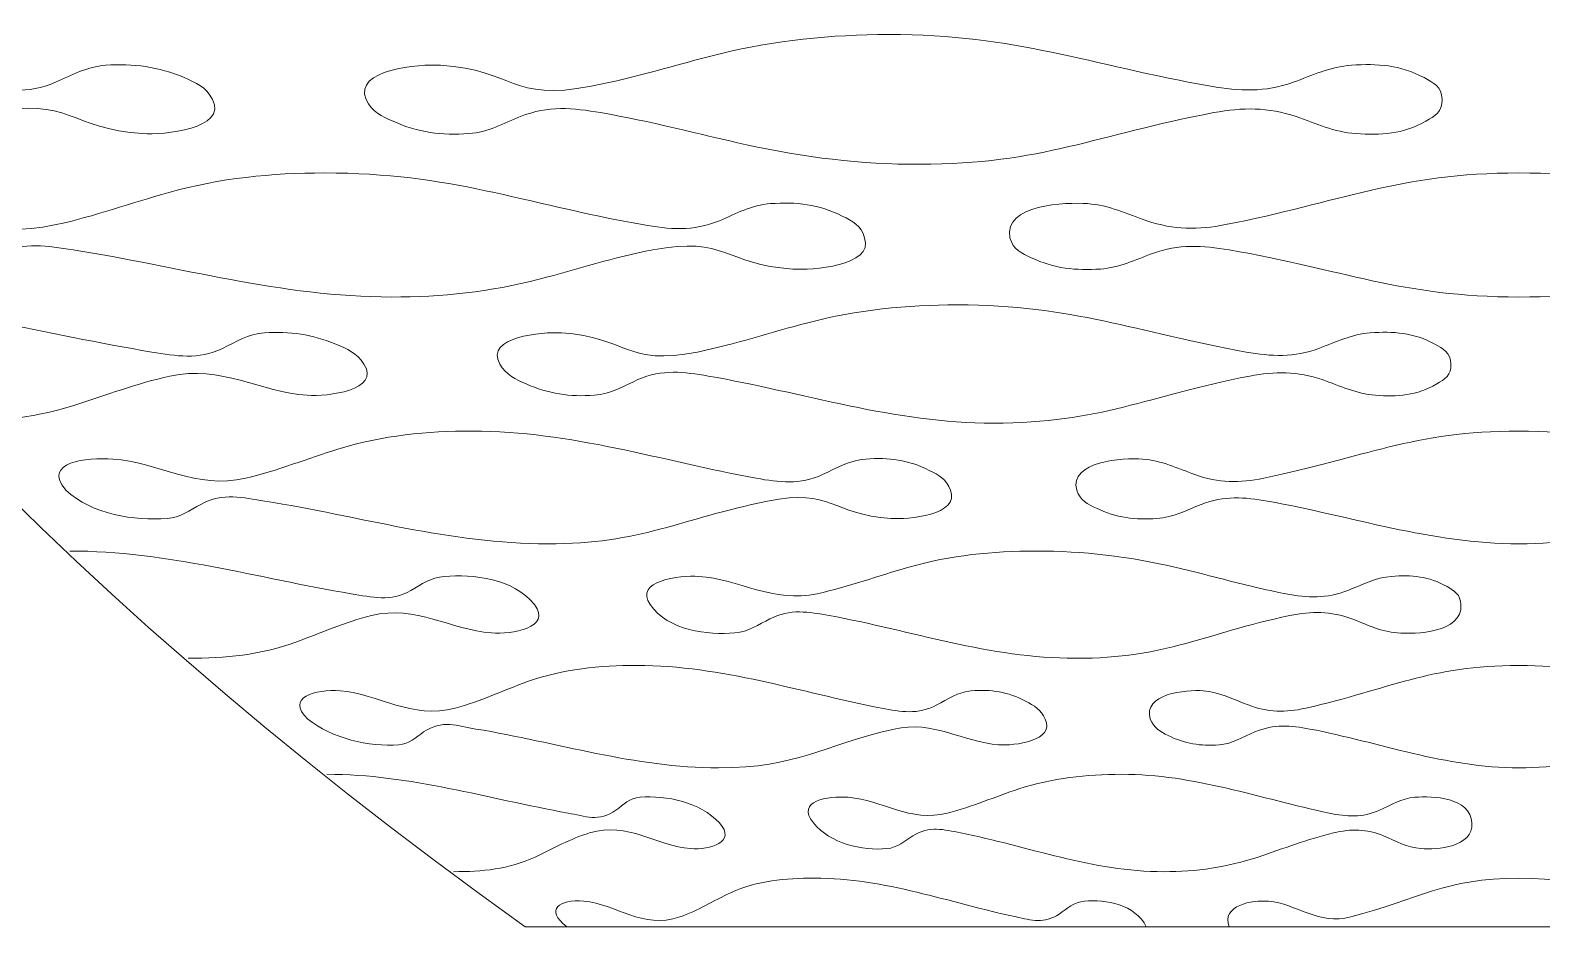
# Model space of a CAD drawing. Header units: centimetres. Extents: x -29.7 to 21.6, y -14.4 to 13.7.
# Drawn here: x -27.71 to -24.677, y -14.425 to -12.621 of the extents above; entities that cross this region are included whole.
import ezdxf

# ---------------------------------------------------------------- set-up
doc = ezdxf.new("R2010")
doc.units = ezdxf.units.CM
doc.header["$MEASUREMENT"] = 0
doc.layers.add('Layer 1', color=7, linetype='Continuous')

msp = doc.modelspace()

# ---------------------------------------------------------------- linework, layer by layer
at = {"layer": 'Layer 1', "color": 1, "lineweight": 9}
for points, knots in [([(-29.70796, -4.44965), (-29.70796, -7.29819), (-29.70796, -8.72246), (-29.45873, -10.14675), (-29.45873, -10.14675), (-29.20947, -11.57102), (-28.71099, -12.99531), (-26.71698, -14.41959)], [0, 0, 0, 0, 0.3333333, 0.3333333, 0.3333333, 0.3333333, 1, 1, 1, 1]), ([(-28.5174, -12.62956), (-28.27769, -12.62956), (-28.05285, -12.69552), (-27.82123, -12.73322), (-27.82123, -12.73322), (-27.76583, -12.74225), (-27.71551, -12.74926), (-27.66004, -12.72534), (-27.66004, -12.72534), (-27.62722, -12.71116), (-27.59688, -12.69371), (-27.55917, -12.69106), (-27.55917, -12.69106), (-27.50344, -12.68718), (-27.45336, -12.69375), (-27.40152, -12.71596), (-27.40152, -12.71596), (-27.37819, -12.72598), (-27.3574, -12.73438), (-27.34454, -12.7597)], [0, 0, 0, 0, 0.1666667, 0.1666667, 0.1666667, 0.1666667, 0.3333333, 0.3333333, 0.3333333, 0.3333333, 0.5, 0.5, 0.5, 0.5, 0.6666667, 0.6666667, 0.6666667, 0.6666667, 1, 1, 1, 1]), ([(-25.98782, -12.62956), (-26.10364, -12.62956), (-26.21577, -12.64086), (-26.32855, -12.66878), (-26.32855, -12.66878), (-26.41404, -12.68995), (-26.49805, -12.71649), (-26.58479, -12.73322), (-26.58479, -12.73322), (-26.74719, -12.76451), (-26.73694, -12.70093), (-26.88716, -12.69106), (-26.88716, -12.69106), (-26.92768, -12.68841), (-27.06321, -12.69935), (-27.03614, -12.7597)], [0, 0, 0, 0, 0.2, 0.2, 0.2, 0.2, 0.4, 0.4, 0.4, 0.4, 0.6, 0.6, 0.6, 0.6, 1, 1, 1, 1]), ([(-25.98782, -12.62956), (-25.73015, -12.62956), (-25.5888, -12.68953), (-25.34124, -12.73322), (-25.34124, -12.73322), (-25.28435, -12.74327), (-25.23252, -12.74543), (-25.17625, -12.72534), (-25.17625, -12.72534), (-25.13779, -12.71155), (-25.1015, -12.69394), (-25.05898, -12.69106), (-25.05898, -12.69106), (-25.00711, -12.68757), (-24.96109, -12.69018), (-24.91328, -12.71596), (-24.91328, -12.71596), (-24.89426, -12.72621), (-24.878, -12.73372), (-24.87722, -12.7597)], [0, 0, 0, 0, 0.1666667, 0.1666667, 0.1666667, 0.1666667, 0.3333333, 0.3333333, 0.3333333, 0.3333333, 0.5, 0.5, 0.5, 0.5, 0.6666667, 0.6666667, 0.6666667, 0.6666667, 1, 1, 1, 1]), ([(-27.34454, -12.7597), (-27.31437, -12.81907), (-27.44319, -12.83109), (-27.48468, -12.82833), (-27.48468, -12.82833), (-27.62938, -12.81868), (-27.63255, -12.7541), (-27.78958, -12.7862), (-27.78958, -12.7862), (-27.86836, -12.80228), (-27.94383, -12.8289), (-28.02081, -12.85065), (-28.02081, -12.85065), (-28.12322, -12.87953), (-28.22487, -12.88986), (-28.33065, -12.88986)], [0, 0, 0, 0, 0.2, 0.2, 0.2, 0.2, 0.4, 0.4, 0.4, 0.4, 0.6, 0.6, 0.6, 0.6, 1, 1, 1, 1]), ([(-27.03614, -12.7597), (-27.02475, -12.78507), (-27.00482, -12.79335), (-26.98234, -12.80344), (-26.98234, -12.80344), (-26.93243, -12.82584), (-26.88432, -12.83219), (-26.83034, -12.82833), (-26.83034, -12.82833), (-26.7919, -12.82558), (-26.76054, -12.8079), (-26.72667, -12.7941), (-26.72667, -12.7941), (-26.67148, -12.77158), (-26.62118, -12.77671), (-26.56577, -12.7862), (-26.56577, -12.7862), (-26.467, -12.80308), (-26.37045, -12.82895), (-26.27285, -12.85065), (-26.27285, -12.85065), (-26.15781, -12.8762), (-26.04352, -12.88986), (-25.92553, -12.88986)], [0, 0, 0, 0, 0.1428571, 0.1428571, 0.1428571, 0.1428571, 0.2857143, 0.2857143, 0.2857143, 0.2857143, 0.4285714, 0.4285714, 0.4285714, 0.4285714, 0.5714286, 0.5714286, 0.5714286, 0.5714286, 0.7142857, 0.7142857, 0.7142857, 0.7142857, 1, 1, 1, 1]), ([(-24.87722, -12.7597), (-24.87643, -12.78503), (-24.89178, -12.79298), (-24.91008, -12.80344), (-24.91008, -12.80344), (-24.95593, -12.82964), (-25.00007, -12.83177), (-25.05016, -12.82833), (-25.05016, -12.82833), (-25.09345, -12.82535), (-25.13073, -12.80758), (-25.17024, -12.7941), (-25.17024, -12.7941), (-25.22626, -12.77499), (-25.27804, -12.7756), (-25.33492, -12.7862), (-25.33492, -12.7862), (-25.56847, -12.82967), (-25.68089, -12.88986), (-25.92553, -12.88986)], [0, 0, 0, 0, 0.1666667, 0.1666667, 0.1666667, 0.1666667, 0.3333333, 0.3333333, 0.3333333, 0.3333333, 0.5, 0.5, 0.5, 0.5, 0.6666667, 0.6666667, 0.6666667, 0.6666667, 1, 1, 1, 1]), ([(-28.0789, -13.03737), (-28.11919, -12.97871), (-28.00196, -12.96559), (-27.95587, -12.96874), (-27.95587, -12.96874), (-27.81982, -12.978), (-27.80716, -13.04278), (-27.65867, -13.01089), (-27.65867, -13.01089), (-27.5817, -12.99433), (-27.50802, -12.96756), (-27.43258, -12.94641), (-27.43258, -12.94641), (-27.32916, -12.91745), (-27.22649, -12.90721), (-27.1198, -12.90721)], [0, 0, 0, 0, 0.2, 0.2, 0.2, 0.2, 0.4, 0.4, 0.4, 0.4, 0.6, 0.6, 0.6, 0.6, 1, 1, 1, 1]), ([(-26.03616, -13.03737), (-26.043, -13.01204), (-26.06044, -13.00383), (-26.08083, -12.99363), (-26.08083, -12.99363), (-26.12803, -12.96999), (-26.17339, -12.96499), (-26.2248, -12.96874), (-26.2248, -12.96874), (-26.26296, -12.97152), (-26.29399, -12.98902), (-26.32751, -13.00297), (-26.32751, -13.00297), (-26.38039, -13.025), (-26.42847, -13.02038), (-26.48172, -13.01089), (-26.48172, -13.01089), (-26.726, -12.96733), (-26.86533, -12.90721), (-27.1198, -12.90721)], [0, 0, 0, 0, 0.1666667, 0.1666667, 0.1666667, 0.1666667, 0.3333333, 0.3333333, 0.3333333, 0.3333333, 0.5, 0.5, 0.5, 0.5, 0.6666667, 0.6666667, 0.6666667, 0.6666667, 1, 1, 1, 1]), ([(-25.74435, -13.03737), (-25.75852, -12.96967), (-25.63147, -12.96573), (-25.58857, -12.96874), (-25.58857, -12.96874), (-25.54559, -12.97175), (-25.50861, -12.98939), (-25.4695, -13.00297), (-25.4695, -13.00297), (-25.41575, -13.02164), (-25.36621, -13.02154), (-25.31148, -13.01089), (-25.31148, -13.01089), (-25.08252, -12.96625), (-24.96319, -12.90721), (-24.723, -12.90721)], [0, 0, 0, 0, 0.2, 0.2, 0.2, 0.2, 0.4, 0.4, 0.4, 0.4, 0.6, 0.6, 0.6, 0.6, 1, 1, 1, 1]), ([(-23.70164, -13.03737), (-23.68747, -12.96967), (-23.81452, -12.96573), (-23.85746, -12.96874), (-23.85746, -12.96874), (-23.90044, -12.97175), (-23.93738, -12.98939), (-23.97652, -13.00297), (-23.97652, -13.00297), (-24.03024, -13.02164), (-24.07975, -13.02154), (-24.13451, -13.01089), (-24.13451, -13.01089), (-24.36344, -12.96625), (-24.48284, -12.90721), (-24.723, -12.90721)], [0, 0, 0, 0, 0.2, 0.2, 0.2, 0.2, 0.4, 0.4, 0.4, 0.4, 0.6, 0.6, 0.6, 0.6, 1, 1, 1, 1]), ([(-28.0789, -13.03737), (-28.06018, -13.05886), (-28.03714, -13.06795), (-28.01197, -13.07723), (-28.01197, -13.07723), (-27.9617, -13.09575), (-27.91309, -13.10374), (-27.85943, -13.09992), (-27.85943, -13.09992), (-27.82682, -13.09762), (-27.80156, -13.0816), (-27.77381, -13.06871), (-27.77381, -13.06871), (-27.72223, -13.04472), (-27.67578, -13.05356), (-27.62457, -13.06151), (-27.62457, -13.06151), (-27.41183, -13.09448), (-27.20565, -13.15601), (-26.98577, -13.15601)], [0, 0, 0, 0, 0.1666667, 0.1666667, 0.1666667, 0.1666667, 0.3333333, 0.3333333, 0.3333333, 0.3333333, 0.5, 0.5, 0.5, 0.5, 0.6666667, 0.6666667, 0.6666667, 0.6666667, 1, 1, 1, 1]), ([(-26.03616, -13.03737), (-26.01671, -13.0946), (-26.14334, -13.10232), (-26.18, -13.09992), (-26.18, -13.09992), (-26.31772, -13.09093), (-26.31268, -13.03314), (-26.46127, -13.06151), (-26.46127, -13.06151), (-26.53858, -13.07627), (-26.61312, -13.1004), (-26.6889, -13.12026), (-26.6889, -13.12026), (-26.78712, -13.14599), (-26.88467, -13.15601), (-26.98577, -13.15601)], [0, 0, 0, 0, 0.2, 0.2, 0.2, 0.2, 0.4, 0.4, 0.4, 0.4, 0.6, 0.6, 0.6, 0.6, 1, 1, 1, 1]), ([(-25.74435, -13.03737), (-25.73798, -13.06157), (-25.72075, -13.0681), (-25.70154, -13.07723), (-25.70154, -13.07723), (-25.65591, -13.09888), (-25.61193, -13.10327), (-25.56271, -13.09992), (-25.56271, -13.09992), (-25.52468, -13.09734), (-25.49251, -13.08116), (-25.45824, -13.06871), (-25.45824, -13.06871), (-25.40585, -13.04967), (-25.3575, -13.05245), (-25.30464, -13.06151), (-25.30464, -13.06151), (-25.07755, -13.10037), (-24.95933, -13.15601), (-24.723, -13.15601)], [0, 0, 0, 0, 0.1666667, 0.1666667, 0.1666667, 0.1666667, 0.3333333, 0.3333333, 0.3333333, 0.3333333, 0.5, 0.5, 0.5, 0.5, 0.6666667, 0.6666667, 0.6666667, 0.6666667, 1, 1, 1, 1]), ([(-23.70164, -13.03737), (-23.70806, -13.06157), (-23.72524, -13.0681), (-23.74445, -13.07723), (-23.74445, -13.07723), (-23.79008, -13.09888), (-23.83406, -13.10327), (-23.88329, -13.09992), (-23.88329, -13.09992), (-23.92131, -13.09734), (-23.95349, -13.08116), (-23.98775, -13.06871), (-23.98775, -13.06871), (-24.04018, -13.04967), (-24.08849, -13.05245), (-24.14138, -13.06151), (-24.14138, -13.06151), (-24.36848, -13.10037), (-24.4867, -13.15601), (-24.723, -13.15601)], [0, 0, 0, 0, 0.1666667, 0.1666667, 0.1666667, 0.1666667, 0.3333333, 0.3333333, 0.3333333, 0.3333333, 0.5, 0.5, 0.5, 0.5, 0.6666667, 0.6666667, 0.6666667, 0.6666667, 1, 1, 1, 1]), ([(-28.10279, -13.17185), (-27.88371, -13.17185), (-27.67814, -13.23189), (-27.46645, -13.26635), (-27.46645, -13.26635), (-27.41776, -13.27427), (-27.37387, -13.28264), (-27.3249, -13.25915), (-27.3249, -13.25915), (-27.29765, -13.24606), (-27.27274, -13.23026), (-27.24053, -13.22791), (-27.24053, -13.22791), (-27.1898, -13.22425), (-27.14431, -13.23112), (-27.09718, -13.25062), (-27.09718, -13.25062), (-27.07489, -13.25986), (-27.05496, -13.2684), (-27.04079, -13.29048)], [0, 0, 0, 0, 0.1666667, 0.1666667, 0.1666667, 0.1666667, 0.3333333, 0.3333333, 0.3333333, 0.3333333, 0.5, 0.5, 0.5, 0.5, 0.6666667, 0.6666667, 0.6666667, 0.6666667, 1, 1, 1, 1]), ([(-25.84961, -13.17185), (-25.95185, -13.17185), (-26.05063, -13.18178), (-26.14999, -13.20761), (-26.14999, -13.20761), (-26.22396, -13.22683), (-26.29645, -13.25112), (-26.37159, -13.26635), (-26.37159, -13.26635), (-26.51498, -13.29541), (-26.51197, -13.23674), (-26.64406, -13.22791), (-26.64406, -13.22791), (-26.68323, -13.22529), (-26.79886, -13.23619), (-26.7681, -13.29048)], [0, 0, 0, 0, 0.2, 0.2, 0.2, 0.2, 0.4, 0.4, 0.4, 0.4, 0.6, 0.6, 0.6, 0.6, 1, 1, 1, 1]), ([(-25.84961, -13.17185), (-25.61831, -13.17185), (-25.49238, -13.22627), (-25.27044, -13.26635), (-25.27044, -13.26635), (-25.22007, -13.27545), (-25.17432, -13.27766), (-25.12454, -13.25915), (-25.12454, -13.25915), (-25.09066, -13.24657), (-25.05889, -13.23057), (-25.02125, -13.22791), (-25.02125, -13.22791), (-24.97495, -13.22471), (-24.9341, -13.22722), (-24.89168, -13.25062), (-24.89168, -13.25062), (-24.87453, -13.26005), (-24.86023, -13.26725), (-24.85935, -13.29048)], [0, 0, 0, 0, 0.1666667, 0.1666667, 0.1666667, 0.1666667, 0.3333333, 0.3333333, 0.3333333, 0.3333333, 0.5, 0.5, 0.5, 0.5, 0.6666667, 0.6666667, 0.6666667, 0.6666667, 1, 1, 1, 1]), ([(-27.04079, -13.29048), (-27.00656, -13.34373), (-27.11391, -13.35584), (-27.15465, -13.35306), (-27.15465, -13.35306), (-27.24756, -13.34671), (-27.32854, -13.29238), (-27.43, -13.31464), (-27.43, -13.31464), (-27.49601, -13.32912), (-27.55862, -13.35349), (-27.62279, -13.37339), (-27.62279, -13.37339), (-27.71016, -13.4005), (-27.79688, -13.40916), (-27.88751, -13.40916)], [0, 0, 0, 0, 0.2, 0.2, 0.2, 0.2, 0.4, 0.4, 0.4, 0.4, 0.6, 0.6, 0.6, 0.6, 1, 1, 1, 1]), ([(-26.7681, -13.29048), (-26.75549, -13.31268), (-26.73664, -13.32105), (-26.71537, -13.33036), (-26.71537, -13.33036), (-26.67044, -13.35), (-26.6272, -13.3567), (-26.57853, -13.35306), (-26.57853, -13.35306), (-26.54545, -13.35059), (-26.5194, -13.33447), (-26.49085, -13.32184), (-26.49085, -13.32184), (-26.44225, -13.30031), (-26.39837, -13.3062), (-26.3497, -13.31464), (-26.3497, -13.31464), (-26.15932, -13.34763), (-25.97617, -13.40916), (-25.77783, -13.40916)], [0, 0, 0, 0, 0.1666667, 0.1666667, 0.1666667, 0.1666667, 0.3333333, 0.3333333, 0.3333333, 0.3333333, 0.5, 0.5, 0.5, 0.5, 0.6666667, 0.6666667, 0.6666667, 0.6666667, 1, 1, 1, 1]), ([(-24.85935, -13.29048), (-24.85849, -13.31301), (-24.87165, -13.32067), (-24.88798, -13.33036), (-24.88798, -13.33036), (-24.92814, -13.35424), (-24.96682, -13.3562), (-25.01107, -13.35306), (-25.01107, -13.35306), (-25.04962, -13.35031), (-25.08258, -13.33408), (-25.11761, -13.32184), (-25.11761, -13.32184), (-25.16716, -13.30452), (-25.21275, -13.30489), (-25.26315, -13.31464), (-25.26315, -13.31464), (-25.46904, -13.3545), (-25.56133, -13.40916), (-25.77783, -13.40916)], [0, 0, 0, 0, 0.1666667, 0.1666667, 0.1666667, 0.1666667, 0.3333333, 0.3333333, 0.3333333, 0.3333333, 0.5, 0.5, 0.5, 0.5, 0.6666667, 0.6666667, 0.6666667, 0.6666667, 1, 1, 1, 1]), ([(-27.63873, -13.54363), (-27.68815, -13.48676), (-27.59619, -13.47743), (-27.54461, -13.48106), (-27.54461, -13.48106), (-27.45461, -13.48738), (-27.37717, -13.54276), (-27.27813, -13.51949), (-27.27813, -13.51949), (-27.21422, -13.50446), (-27.1537, -13.47989), (-27.09126, -13.46072), (-27.09126, -13.46072), (-27.00269, -13.43353), (-26.91485, -13.42497), (-26.82308, -13.42497)], [0, 0, 0, 0, 0.2, 0.2, 0.2, 0.2, 0.4, 0.4, 0.4, 0.4, 0.6, 0.6, 0.6, 0.6, 1, 1, 1, 1]), ([(-25.86397, -13.54363), (-25.87154, -13.52129), (-25.88744, -13.51313), (-25.90619, -13.50375), (-25.90619, -13.50375), (-25.94793, -13.4828), (-25.98802, -13.47757), (-26.03374, -13.48106), (-26.03374, -13.48106), (-26.06649, -13.48357), (-26.09216, -13.49949), (-26.12024, -13.51229), (-26.12024, -13.51229), (-26.16619, -13.53324), (-26.20752, -13.52794), (-26.25374, -13.51949), (-26.25374, -13.51949), (-26.44307, -13.48483), (-26.62557, -13.42497), (-26.82308, -13.42497)], [0, 0, 0, 0, 0.1666667, 0.1666667, 0.1666667, 0.1666667, 0.3333333, 0.3333333, 0.3333333, 0.3333333, 0.5, 0.5, 0.5, 0.5, 0.6666667, 0.6666667, 0.6666667, 0.6666667, 1, 1, 1, 1]), ([(-25.6104, -13.54363), (-25.6259, -13.48489), (-25.51673, -13.47825), (-25.47844, -13.48106), (-25.47844, -13.48106), (-25.44024, -13.48385), (-25.40768, -13.49992), (-25.37305, -13.51229), (-25.37305, -13.51229), (-25.32615, -13.52905), (-25.28314, -13.52934), (-25.2352, -13.51949), (-25.2352, -13.51949), (-25.03477, -13.47825), (-24.93429, -13.42497), (-24.723, -13.42497)], [0, 0, 0, 0, 0.2, 0.2, 0.2, 0.2, 0.4, 0.4, 0.4, 0.4, 0.6, 0.6, 0.6, 0.6, 1, 1, 1, 1]), ([(-23.8356, -13.54363), (-23.82006, -13.48489), (-23.92927, -13.47825), (-23.96756, -13.48106), (-23.96756, -13.48106), (-24.00578, -13.48385), (-24.03835, -13.49992), (-24.07295, -13.51229), (-24.07295, -13.51229), (-24.11985, -13.52905), (-24.16286, -13.52934), (-24.21079, -13.51949), (-24.21079, -13.51949), (-24.41126, -13.47825), (-24.51171, -13.42497), (-24.723, -13.42497)], [0, 0, 0, 0, 0.2, 0.2, 0.2, 0.2, 0.4, 0.4, 0.4, 0.4, 0.6, 0.6, 0.6, 0.6, 1, 1, 1, 1]), ([(-27.63873, -13.54363), (-27.58736, -13.59226), (-27.50065, -13.60527), (-27.43595, -13.60035), (-27.43595, -13.60035), (-27.40902, -13.59833), (-27.38967, -13.58388), (-27.36784, -13.57204), (-27.36784, -13.57204), (-27.32327, -13.54793), (-27.28377, -13.55859), (-27.23974, -13.56552), (-27.23974, -13.56552), (-27.0507, -13.59522), (-26.86779, -13.65124), (-26.6722, -13.65124)], [0, 0, 0, 0, 0.2, 0.2, 0.2, 0.2, 0.4, 0.4, 0.4, 0.4, 0.6, 0.6, 0.6, 0.6, 1, 1, 1, 1]), ([(-25.86397, -13.54363), (-25.84343, -13.59326), (-25.95002, -13.60262), (-25.98327, -13.60035), (-25.98327, -13.60035), (-26.10263, -13.59226), (-26.10103, -13.53903), (-26.23073, -13.56552), (-26.23073, -13.56552), (-26.40916, -13.602), (-26.48349, -13.65124), (-26.6722, -13.65124)], [0, 0, 0, 0, 0.25, 0.25, 0.25, 0.25, 0.5, 0.5, 0.5, 0.5, 1, 1, 1, 1]), ([(-25.6104, -13.54363), (-25.60355, -13.56485), (-25.58824, -13.5714), (-25.57082, -13.57978), (-25.57082, -13.57978), (-25.53096, -13.59894), (-25.49261, -13.60347), (-25.44934, -13.60035), (-25.44934, -13.60035), (-25.41661, -13.59802), (-25.38951, -13.58332), (-25.36042, -13.57204), (-25.36042, -13.57204), (-25.31492, -13.55446), (-25.27336, -13.55739), (-25.22747, -13.56552), (-25.22747, -13.56552), (-25.05954, -13.59537), (-24.89838, -13.65124), (-24.723, -13.65124)], [0, 0, 0, 0, 0.1666667, 0.1666667, 0.1666667, 0.1666667, 0.3333333, 0.3333333, 0.3333333, 0.3333333, 0.5, 0.5, 0.5, 0.5, 0.6666667, 0.6666667, 0.6666667, 0.6666667, 1, 1, 1, 1]), ([(-23.8356, -13.54363), (-23.84244, -13.56485), (-23.85776, -13.5714), (-23.87521, -13.57978), (-23.87521, -13.57978), (-23.91503, -13.59894), (-23.95342, -13.60347), (-23.99665, -13.60035), (-23.99665, -13.60035), (-24.02938, -13.59802), (-24.05649, -13.58332), (-24.08561, -13.57204), (-24.08561, -13.57204), (-24.13107, -13.55446), (-24.17264, -13.55739), (-24.21849, -13.56552), (-24.21849, -13.56552), (-24.38645, -13.59537), (-24.54764, -13.65124), (-24.723, -13.65124)], [0, 0, 0, 0, 0.1666667, 0.1666667, 0.1666667, 0.1666667, 0.3333333, 0.3333333, 0.3333333, 0.3333333, 0.5, 0.5, 0.5, 0.5, 0.6666667, 0.6666667, 0.6666667, 0.6666667, 1, 1, 1, 1]), ([(-27.63094, -13.66559), (-27.43624, -13.66559), (-27.25401, -13.71995), (-27.06616, -13.7513), (-27.06616, -13.7513), (-27.02488, -13.75818), (-26.98813, -13.76828), (-26.94656, -13.74477), (-26.94656, -13.74477), (-26.92523, -13.73272), (-26.90628, -13.71852), (-26.87973, -13.71644), (-26.87973, -13.71644), (-26.82223, -13.71196), (-26.73995, -13.72043), (-26.69871, -13.7732)], [0, 0, 0, 0, 0.2, 0.2, 0.2, 0.2, 0.4, 0.4, 0.4, 0.4, 0.6, 0.6, 0.6, 0.6, 1, 1, 1, 1]), ([(-25.69232, -13.66559), (-25.7794, -13.66559), (-25.86309, -13.6742), (-25.94743, -13.69802), (-25.94743, -13.69802), (-26.00876, -13.71537), (-26.06856, -13.73748), (-26.13108, -13.7513), (-26.13108, -13.7513), (-26.21911, -13.77077), (-26.2884, -13.72208), (-26.36871, -13.71644), (-26.36871, -13.71644), (-26.4071, -13.71377), (-26.49947, -13.72509), (-26.46627, -13.7732)], [0, 0, 0, 0, 0.2, 0.2, 0.2, 0.2, 0.4, 0.4, 0.4, 0.4, 0.6, 0.6, 0.6, 0.6, 1, 1, 1, 1]), ([(-25.69232, -13.66559), (-25.59747, -13.66559), (-25.50573, -13.67642), (-25.41334, -13.69802), (-25.41334, -13.69802), (-25.33901, -13.71543), (-25.26577, -13.737), (-25.19056, -13.7513), (-25.19056, -13.7513), (-25.14746, -13.7595), (-25.10871, -13.76178), (-25.06613, -13.74477), (-25.06613, -13.74477), (-25.03752, -13.73334), (-25.01085, -13.71884), (-24.97848, -13.71644), (-24.97848, -13.71644), (-24.93845, -13.7135), (-24.90353, -13.71596), (-24.8672, -13.73703), (-24.8672, -13.73703), (-24.85218, -13.74577), (-24.84017, -13.75291), (-24.83922, -13.7732)], [0, 0, 0, 0, 0.1428571, 0.1428571, 0.1428571, 0.1428571, 0.2857143, 0.2857143, 0.2857143, 0.2857143, 0.4285714, 0.4285714, 0.4285714, 0.4285714, 0.5714286, 0.5714286, 0.5714286, 0.5714286, 0.7142857, 0.7142857, 0.7142857, 0.7142857, 1, 1, 1, 1]), ([(-26.69871, -13.7732), (-26.66232, -13.81977), (-26.7447, -13.83286), (-26.78506, -13.82995), (-26.78506, -13.82995), (-26.86638, -13.82409), (-26.93603, -13.773), (-27.02594, -13.79509), (-27.02594, -13.79509), (-27.07849, -13.80802), (-27.12729, -13.83021), (-27.17776, -13.84839), (-27.17776, -13.84839), (-27.24881, -13.87398), (-27.31918, -13.88081), (-27.39354, -13.88081)], [0, 0, 0, 0, 0.2, 0.2, 0.2, 0.2, 0.4, 0.4, 0.4, 0.4, 0.6, 0.6, 0.6, 0.6, 1, 1, 1, 1]), ([(-26.46627, -13.7732), (-26.43008, -13.82567), (-26.35035, -13.83428), (-26.29648, -13.82995), (-26.29648, -13.82995), (-26.26905, -13.82773), (-26.24883, -13.81313), (-26.22609, -13.80164), (-26.22609, -13.80164), (-26.18485, -13.78079), (-26.14813, -13.78763), (-26.10689, -13.79509), (-26.10689, -13.79509), (-25.94249, -13.82477), (-25.7851, -13.88081), (-25.61315, -13.88081)], [0, 0, 0, 0, 0.2, 0.2, 0.2, 0.2, 0.4, 0.4, 0.4, 0.4, 0.6, 0.6, 0.6, 0.6, 1, 1, 1, 1]), ([(-24.83922, -13.7732), (-24.8366, -13.83021), (-24.93, -13.8328), (-24.96728, -13.82995), (-24.96728, -13.82995), (-25.0006, -13.82739), (-25.02855, -13.81267), (-25.0585, -13.80164), (-25.0585, -13.80164), (-25.10074, -13.78606), (-25.13937, -13.78611), (-25.1825, -13.79509), (-25.1825, -13.79509), (-25.35813, -13.83165), (-25.42698, -13.88081), (-25.61315, -13.88081)], [0, 0, 0, 0, 0.2, 0.2, 0.2, 0.2, 0.4, 0.4, 0.4, 0.4, 0.6, 0.6, 0.6, 0.6, 1, 1, 1, 1]), ([(-27.15331, -14.00279), (-27.20002, -13.95861), (-27.13714, -13.94244), (-27.08877, -13.94604), (-27.08877, -13.94604), (-27.01065, -13.95184), (-26.94503, -14.00448), (-26.85767, -13.9809), (-26.85767, -13.9809), (-26.8075, -13.96731), (-26.76099, -13.94484), (-26.71239, -13.92758), (-26.71239, -13.92758), (-26.64003, -13.9019), (-26.56839, -13.89516), (-26.49279, -13.89516)], [0, 0, 0, 0, 0.2, 0.2, 0.2, 0.2, 0.4, 0.4, 0.4, 0.4, 0.6, 0.6, 0.6, 0.6, 1, 1, 1, 1]), ([(-25.67398, -14.00279), (-25.68193, -13.98355), (-25.69608, -13.97531), (-25.71293, -13.96663), (-25.71293, -13.96663), (-25.74851, -13.94829), (-25.78251, -13.94273), (-25.82202, -13.94604), (-25.82202, -13.94604), (-25.84905, -13.94829), (-25.86889, -13.96263), (-25.89111, -13.97435), (-25.89111, -13.97435), (-25.9294, -13.99451), (-25.96331, -13.98832), (-26.00186, -13.9809), (-26.00186, -13.9809), (-26.16501, -13.94931), (-26.32175, -13.89516), (-26.49279, -13.89516)], [0, 0, 0, 0, 0.1666667, 0.1666667, 0.1666667, 0.1666667, 0.3333333, 0.3333333, 0.3333333, 0.3333333, 0.5, 0.5, 0.5, 0.5, 0.6666667, 0.6666667, 0.6666667, 0.6666667, 1, 1, 1, 1]), ([(-25.46269, -14.00279), (-25.47896, -13.95216), (-25.39115, -13.94329), (-25.35643, -13.94604), (-25.35643, -13.94604), (-25.3235, -13.94862), (-25.29591, -13.96315), (-25.26645, -13.97435), (-25.26645, -13.97435), (-25.22711, -13.98927), (-25.19137, -13.99001), (-25.15092, -13.9809), (-25.15092, -13.9809), (-24.98142, -13.94263), (-24.90336, -13.89516), (-24.723, -13.89516)], [0, 0, 0, 0, 0.2, 0.2, 0.2, 0.2, 0.4, 0.4, 0.4, 0.4, 0.6, 0.6, 0.6, 0.6, 1, 1, 1, 1]), ([(-23.98334, -14.00279), (-23.96707, -13.95216), (-24.05485, -13.94329), (-24.0896, -13.94604), (-24.0896, -13.94604), (-24.12253, -13.94862), (-24.15009, -13.96315), (-24.17954, -13.97435), (-24.17954, -13.97435), (-24.21888, -13.98927), (-24.25462, -13.99001), (-24.29508, -13.9809), (-24.29508, -13.9809), (-24.46458, -13.94263), (-24.54263, -13.89516), (-24.723, -13.89516)], [0, 0, 0, 0, 0.2, 0.2, 0.2, 0.2, 0.4, 0.4, 0.4, 0.4, 0.6, 0.6, 0.6, 0.6, 1, 1, 1, 1]), ([(-27.15331, -14.00279), (-27.10559, -14.04108), (-27.03025, -14.05931), (-26.97082, -14.05427), (-26.97082, -14.05427), (-26.94948, -14.05247), (-26.93658, -14.03944), (-26.921, -14.02858), (-26.921, -14.02858), (-26.88432, -14.00305), (-26.85221, -14.01668), (-26.81598, -14.02266), (-26.81598, -14.02266), (-26.65375, -14.04938), (-26.49746, -14.10046), (-26.32898, -14.10046)], [0, 0, 0, 0, 0.2, 0.2, 0.2, 0.2, 0.4, 0.4, 0.4, 0.4, 0.6, 0.6, 0.6, 0.6, 1, 1, 1, 1]), ([(-25.67398, -14.00279), (-25.65271, -14.04645), (-25.73571, -14.05661), (-25.7672, -14.05427), (-25.7672, -14.05427), (-25.83809, -14.04905), (-25.8987, -14.00462), (-25.97689, -14.02266), (-25.97689, -14.02266), (-26.12426, -14.05663), (-26.17067, -14.10046), (-26.32898, -14.10046)], [0, 0, 0, 0, 0.25, 0.25, 0.25, 0.25, 0.5, 0.5, 0.5, 0.5, 1, 1, 1, 1]), ([(-25.46269, -14.00279), (-25.45575, -14.02092), (-25.4425, -14.02779), (-25.42698, -14.0356), (-25.42698, -14.0356), (-25.39364, -14.05244), (-25.36162, -14.05718), (-25.32484, -14.05427), (-25.32484, -14.05427), (-25.29764, -14.05215), (-25.27624, -14.03879), (-25.25271, -14.02858), (-25.25271, -14.02858), (-25.21488, -14.01216), (-25.18077, -14.0153), (-25.14254, -14.02266), (-25.14254, -14.02266), (-25.00286, -14.0495), (-24.86995, -14.10046), (-24.723, -14.10046)], [0, 0, 0, 0, 0.1666667, 0.1666667, 0.1666667, 0.1666667, 0.3333333, 0.3333333, 0.3333333, 0.3333333, 0.5, 0.5, 0.5, 0.5, 0.6666667, 0.6666667, 0.6666667, 0.6666667, 1, 1, 1, 1]), ([(-23.98334, -14.00279), (-23.99024, -14.02092), (-24.00349, -14.02779), (-24.01901, -14.0356), (-24.01901, -14.0356), (-24.05239, -14.05244), (-24.0844, -14.05718), (-24.12119, -14.05427), (-24.12119, -14.05427), (-24.14835, -14.05215), (-24.16979, -14.03879), (-24.19329, -14.02858), (-24.19329, -14.02858), (-24.23109, -14.01216), (-24.26523, -14.0153), (-24.30346, -14.02266), (-24.30346, -14.02266), (-24.44314, -14.0495), (-24.57601, -14.10046), (-24.723, -14.10046)], [0, 0, 0, 0, 0.1666667, 0.1666667, 0.1666667, 0.1666667, 0.3333333, 0.3333333, 0.3333333, 0.3333333, 0.5, 0.5, 0.5, 0.5, 0.6666667, 0.6666667, 0.6666667, 0.6666667, 1, 1, 1, 1]), ([(-27.11502, -14.1135), (-26.94748, -14.1135), (-26.7919, -14.16274), (-26.63093, -14.1913), (-26.63093, -14.1913), (-26.59765, -14.19721), (-26.56839, -14.21021), (-26.53497, -14.18538), (-26.53497, -14.18538), (-26.51999, -14.17422), (-26.50751, -14.16152), (-26.48657, -14.15967), (-26.48657, -14.15967), (-26.43377, -14.15499), (-26.36606, -14.16918), (-26.32737, -14.21117)], [0, 0, 0, 0, 0.2, 0.2, 0.2, 0.2, 0.4, 0.4, 0.4, 0.4, 0.6, 0.6, 0.6, 0.6, 1, 1, 1, 1]), ([(-25.52033, -14.1135), (-25.59112, -14.1135), (-25.65847, -14.12077), (-25.72642, -14.14293), (-25.72642, -14.14293), (-25.7743, -14.15857), (-25.82048, -14.17873), (-25.86954, -14.1913), (-25.86954, -14.1913), (-25.94491, -14.21062), (-26.00124, -14.16486), (-26.06873, -14.15967), (-26.06873, -14.15967), (-26.10989, -14.15651), (-26.17516, -14.16627), (-26.13863, -14.21117)], [0, 0, 0, 0, 0.2, 0.2, 0.2, 0.2, 0.4, 0.4, 0.4, 0.4, 0.6, 0.6, 0.6, 0.6, 1, 1, 1, 1]), ([(-25.52033, -14.1135), (-25.3743, -14.1135), (-25.24207, -14.16227), (-25.1037, -14.1913), (-25.1037, -14.1913), (-25.06842, -14.1987), (-25.03732, -14.20106), (-25.0026, -14.18538), (-25.0026, -14.18538), (-24.97966, -14.17497), (-24.95864, -14.16186), (-24.9319, -14.15967), (-24.9319, -14.15967), (-24.89629, -14.15674), (-24.8202, -14.15939), (-24.81739, -14.21117)], [0, 0, 0, 0, 0.2, 0.2, 0.2, 0.2, 0.4, 0.4, 0.4, 0.4, 0.6, 0.6, 0.6, 0.6, 1, 1, 1, 1]), ([(-26.32737, -14.21117), (-26.2924, -14.24917), (-26.3461, -14.26581), (-26.38527, -14.26268), (-26.38527, -14.26268), (-26.45377, -14.25723), (-26.5103, -14.20799), (-26.58789, -14.23104), (-26.58789, -14.23104), (-26.62664, -14.24259), (-26.66084, -14.26275), (-26.69694, -14.27944), (-26.69694, -14.27944), (-26.75059, -14.3042), (-26.80368, -14.30886), (-26.86098, -14.30886)], [0, 0, 0, 0, 0.2, 0.2, 0.2, 0.2, 0.4, 0.4, 0.4, 0.4, 0.6, 0.6, 0.6, 0.6, 1, 1, 1, 1]), ([(-26.13863, -14.21117), (-26.10486, -14.25272), (-26.04048, -14.2672), (-25.99142, -14.26268), (-25.99142, -14.26268), (-25.96962, -14.26067), (-25.95578, -14.24744), (-25.93915, -14.23699), (-25.93915, -14.23699), (-25.90596, -14.21612), (-25.87697, -14.22452), (-25.84365, -14.23104), (-25.84365, -14.23104), (-25.70779, -14.2577), (-25.57897, -14.30886), (-25.43563, -14.30886)], [0, 0, 0, 0, 0.2, 0.2, 0.2, 0.2, 0.4, 0.4, 0.4, 0.4, 0.6, 0.6, 0.6, 0.6, 1, 1, 1, 1]), ([(-24.81739, -14.21117), (-24.81477, -14.25944), (-24.88658, -14.26553), (-24.91989, -14.26268), (-24.91989, -14.26268), (-24.94768, -14.26031), (-24.97003, -14.2469), (-24.99445, -14.23699), (-24.99445, -14.23699), (-25.02881, -14.22301), (-25.0597, -14.22269), (-25.09512, -14.23104), (-25.09512, -14.23104), (-25.14687, -14.24328), (-25.19595, -14.26288), (-25.24613, -14.27944), (-25.24613, -14.27944), (-25.30848, -14.29999), (-25.37023, -14.30886), (-25.43563, -14.30886)], [0, 0, 0, 0, 0.1666667, 0.1666667, 0.1666667, 0.1666667, 0.3333333, 0.3333333, 0.3333333, 0.3333333, 0.5, 0.5, 0.5, 0.5, 0.6666667, 0.6666667, 0.6666667, 0.6666667, 1, 1, 1, 1]), ([(-26.63391, -14.41959), (-26.67799, -14.38421), (-26.64917, -14.36391), (-26.59932, -14.36807), (-26.59932, -14.36807), (-26.53422, -14.37347), (-26.48231, -14.42536), (-26.40717, -14.39972), (-26.40717, -14.39972), (-26.37106, -14.38738), (-26.33939, -14.36682), (-26.30509, -14.35131), (-26.30509, -14.35131), (-26.25004, -14.32646), (-26.19558, -14.32189), (-26.13703, -14.32189)], [0, 0, 0, 0, 0.2, 0.2, 0.2, 0.2, 0.4, 0.4, 0.4, 0.4, 0.6, 0.6, 0.6, 0.6, 1, 1, 1, 1]), ([(-25.47078, -14.41959), (-25.4928, -14.37439), (-25.55211, -14.36394), (-25.59462, -14.36807), (-25.59462, -14.36807), (-25.61606, -14.37015), (-25.62948, -14.38306), (-25.64551, -14.39377), (-25.64551, -14.39377), (-25.67547, -14.41377), (-25.70154, -14.40622), (-25.73195, -14.39972), (-25.73195, -14.39972), (-25.86646, -14.37085), (-25.99463, -14.32189), (-26.13703, -14.32189)], [0, 0, 0, 0, 0.2, 0.2, 0.2, 0.2, 0.4, 0.4, 0.4, 0.4, 0.6, 0.6, 0.6, 0.6, 1, 1, 1, 1]), ([(-25.30459, -14.41959), (-25.32101, -14.37625), (-25.25798, -14.36516), (-25.22535, -14.36807), (-25.22535, -14.36807), (-25.16909, -14.37311), (-25.12481, -14.4166), (-25.06059, -14.39972), (-25.06059, -14.39972), (-24.92408, -14.36374), (-24.87113, -14.32189), (-24.723, -14.32189)], [0, 0, 0, 0, 0.25, 0.25, 0.25, 0.25, 0.5, 0.5, 0.5, 0.5, 1, 1, 1, 1]), ([(-24.14142, -14.41959), (-24.12498, -14.37625), (-24.18805, -14.36516), (-24.22066, -14.36807), (-24.22066, -14.36807), (-24.27691, -14.37311), (-24.32122, -14.4166), (-24.3854, -14.39972), (-24.3854, -14.39972), (-24.52195, -14.36374), (-24.57483, -14.32189), (-24.723, -14.32189)], [0, 0, 0, 0, 0.25, 0.25, 0.25, 0.25, 0.5, 0.5, 0.5, 0.5, 1, 1, 1, 1])]:
    msp.add_open_spline(points, degree=3, knots=knots, dxfattribs=at)
msp.add_open_spline([(-22.72902, -14.41959), (-22.72902, -14.41959), (-26.71698, -14.41959), (-26.71698, -14.41959)], degree=3, dxfattribs=at)

doc.saveas('drawing.dxf')
